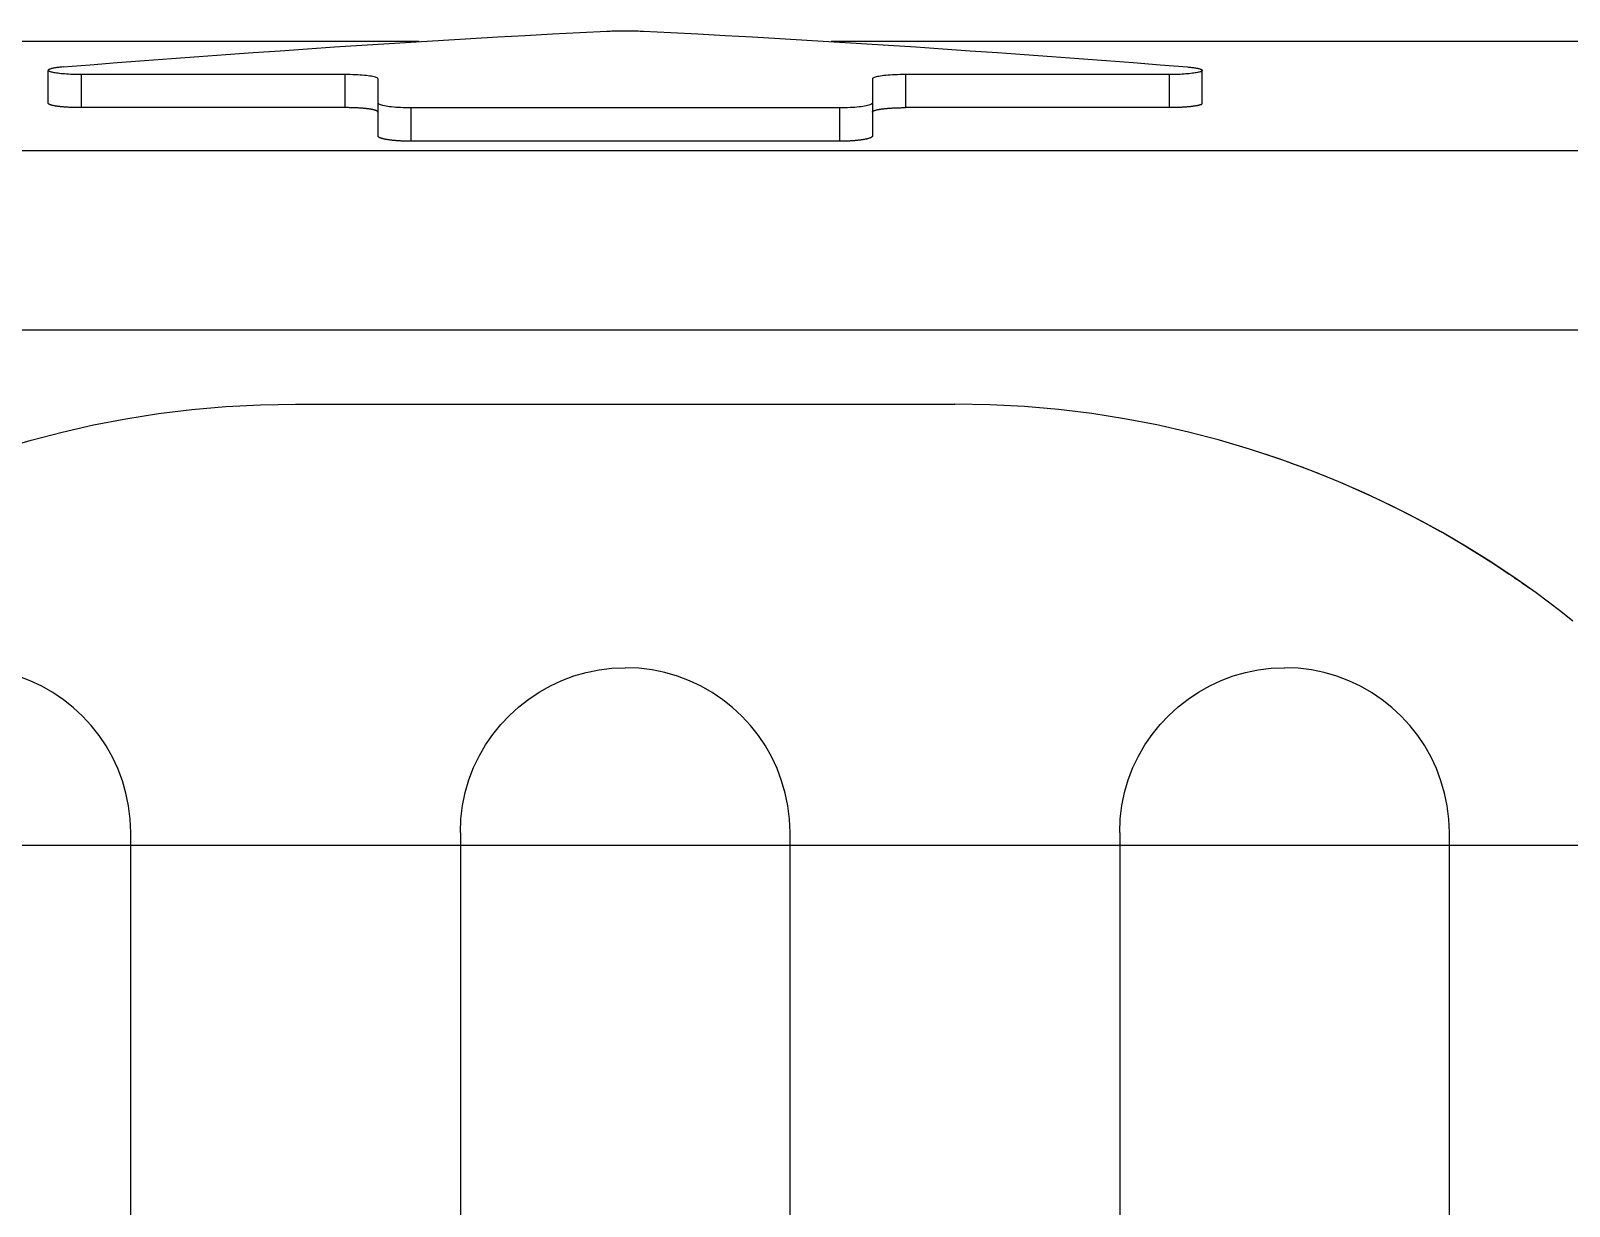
# Model space of a CAD drawing. Header units: inches. Extents: x 0 to 77285, y -118 to 40065.
# Drawn here: x 13414.133 to 13418.8, y 31682.37 to 31685.937 of the extents above; entities that cross this region are included whole.
import ezdxf

# ---------------------------------------------------------------- set-up
doc = ezdxf.new("R2010")
doc.units = ezdxf.units.IN
doc.header["$LTSCALE"] = 5
doc.header["$MEASUREMENT"] = 0
doc.layers.add('55', color=5, linetype='Continuous')

# ---------------------------------------------------------------- blocks, each defined once
blk = doc.blocks.new('A$C8682869c')
blk.add_line((-1170, -40.5), (-9230, -40.5))
blk = doc.blocks.new('A$Ce961e380')
for p, q in [((-254.1541, -17.6614), (-253.3541, -17.6614)), ((-254.1541, -17.6614), (-254.1541, -17.7618)), ((-253.3541, -17.6614), (-253.3541, -17.7618)), ((-253.2541, -17.6746), (-253.2541, -17.8479)), ((-251.7541, -17.6746), (-251.7541, -17.8478)), ((-251.6541, -17.6614), (-250.8541, -17.6614)), ((-251.6541, -17.6614), (-251.6541, -17.7617)), ((-250.8541, -17.6614), (-250.8541, -17.7617)), ((-253.1541, -17.7626), (-251.8541, -17.7626)), ((-253.1541, -17.7626), (-253.1541, -17.8638)), ((-251.8541, -17.7626), (-251.8541, -17.8637)), ((-246.0041, -17.8914), (-258.0041, -17.8914)), ((-246.0041, -18.4357), (-258.0041, -18.4357)), ((-251.5041, -18.6612), (-253.5041, -18.6612)), ((-254.7953, -18.9535), (-254.7957, -18.9535)), ((-255.0041, -23.3612), (-255.0041, -19.9612)), ((-254.0041, -19.9612), (-254.0041, -23.3612)), ((-253.0041, -23.3612), (-253.0041, -19.9612)), ((-252.0041, -19.9612), (-252.0041, -23.3612)), ((-251.0041, -23.3612), (-251.0041, -19.9612))]:
    blk.add_line(p, q)
for points in [[(-252.5596, -17.5298), (-252.6423, -17.534), (-252.7249, -17.5383), (-252.8075, -17.5428), (-252.8902, -17.5474), (-252.9728, -17.5522), (-253.0553, -17.557), (-253.1379, -17.562), (-253.2205, -17.5671), (-253.303, -17.5724), (-253.3855, -17.5777), (-253.468, -17.5832), (-253.5505, -17.5889), (-253.633, -17.5946), (-253.7154, -17.6005), (-253.7978, -17.6065), (-253.8802, -17.6126), (-253.9626, -17.6188), (-254.045, -17.6252), (-254.1273, -17.6317), (-254.2096, -17.6383)], [(-252.4487, -17.5298), (-252.4534, -17.5295), (-252.4584, -17.5293), (-252.4636, -17.5291), (-252.469, -17.529), (-252.4745, -17.5288), (-252.4803, -17.5287), (-252.4861, -17.5286), (-252.4921, -17.5285), (-252.4981, -17.5285), (-252.5041, -17.5285), (-252.5102, -17.5285), (-252.5162, -17.5285), (-252.5221, -17.5286), (-252.528, -17.5287), (-252.5337, -17.5288), (-252.5393, -17.529), (-252.5447, -17.5291), (-252.5499, -17.5293), (-252.5549, -17.5295), (-252.5596, -17.5298)], [(-250.7987, -17.6383), (-250.881, -17.6317), (-250.9633, -17.6252), (-251.0456, -17.6188), (-251.128, -17.6126), (-251.2104, -17.6065), (-251.2928, -17.6005), (-251.3753, -17.5946), (-251.4577, -17.5889), (-251.5402, -17.5832), (-251.6227, -17.5777), (-251.7052, -17.5724), (-251.7878, -17.5671), (-251.8703, -17.562), (-251.9529, -17.557), (-252.0355, -17.5522), (-252.1181, -17.5474), (-252.2007, -17.5428), (-252.2834, -17.5383), (-252.366, -17.534), (-252.4487, -17.5298)], [(-258.0041, -17.5612), (-257.7604, -17.5612), (-257.5166, -17.5612), (-257.2728, -17.5612), (-257.029, -17.5613), (-256.7853, -17.5613), (-256.5415, -17.5613), (-256.2977, -17.5613), (-256.054, -17.5613), (-255.8102, -17.5613), (-255.5664, -17.5614), (-255.3226, -17.5614), (-255.0789, -17.5614), (-254.8351, -17.5614), (-254.5913, -17.5614), (-254.3475, -17.5614), (-254.1038, -17.5614), (-253.86, -17.5614), (-253.6162, -17.5614), (-253.3725, -17.5614), (-253.1287, -17.5615)], [(-251.8794, -17.5615), (-251.5856, -17.5615), (-251.2919, -17.5615), (-250.9981, -17.5615), (-250.7044, -17.5615), (-250.4106, -17.5614), (-250.1168, -17.5614), (-249.8231, -17.5614), (-249.5293, -17.5614), (-249.2355, -17.5614), (-248.9418, -17.5614), (-248.648, -17.5614), (-248.3542, -17.5614), (-248.0605, -17.5613), (-247.7667, -17.5613), (-247.4729, -17.5613), (-247.1792, -17.5613), (-246.8854, -17.5613), (-246.5917, -17.5612), (-246.2979, -17.5612), (-246.0041, -17.5612)], [(-254.2096, -17.6383), (-254.2127, -17.6386), (-254.2158, -17.6389), (-254.219, -17.6392), (-254.2222, -17.6396), (-254.2253, -17.64), (-254.2284, -17.6404), (-254.2314, -17.6408), (-254.2343, -17.6413), (-254.2371, -17.6417), (-254.2397, -17.6423), (-254.2422, -17.6428), (-254.2446, -17.6434), (-254.2467, -17.6439), (-254.2486, -17.6445), (-254.2503, -17.6452), (-254.2517, -17.6458), (-254.2528, -17.6465), (-254.2537, -17.6472), (-254.2542, -17.6479), (-254.2543, -17.6486)], [(-250.7987, -17.6383), (-250.7956, -17.6386), (-250.7924, -17.6389), (-250.7893, -17.6392), (-250.7861, -17.6396), (-250.783, -17.64), (-250.7799, -17.6404), (-250.7769, -17.6408), (-250.774, -17.6413), (-250.7712, -17.6417), (-250.7685, -17.6423), (-250.766, -17.6428), (-250.7637, -17.6434), (-250.7616, -17.6439), (-250.7596, -17.6445), (-250.758, -17.6452), (-250.7566, -17.6458), (-250.7554, -17.6465), (-250.7546, -17.6472), (-250.7541, -17.6479), (-250.7539, -17.6486)], [(-254.2498, -17.6523), (-254.2503, -17.6521), (-254.2507, -17.6519), (-254.2511, -17.6517), (-254.2515, -17.6515), (-254.2518, -17.6513), (-254.2521, -17.6511), (-254.2524, -17.651), (-254.2527, -17.6508), (-254.253, -17.6506), (-254.2532, -17.6504), (-254.2534, -17.6502), (-254.2536, -17.65), (-254.2538, -17.6499), (-254.2539, -17.6497), (-254.254, -17.6495), (-254.2541, -17.6493), (-254.2542, -17.6492), (-254.2543, -17.649), (-254.2543, -17.6488), (-254.2543, -17.6486)], [(-254.2541, -17.749), (-254.2541, -17.744), (-254.2541, -17.7389), (-254.2541, -17.7339), (-254.2541, -17.7289), (-254.2542, -17.7239), (-254.2542, -17.7189), (-254.2542, -17.7139), (-254.2542, -17.7088), (-254.2542, -17.7038), (-254.2542, -17.6988), (-254.2542, -17.6938), (-254.2542, -17.6888), (-254.2543, -17.6838), (-254.2543, -17.6787), (-254.2543, -17.6737), (-254.2543, -17.6687), (-254.2543, -17.6637), (-254.2543, -17.6587), (-254.2543, -17.6536), (-254.2543, -17.6486)], [(-254.2498, -17.6523), (-254.2479, -17.653), (-254.2455, -17.6537), (-254.2429, -17.6544), (-254.2399, -17.6551), (-254.2365, -17.6558), (-254.2328, -17.6564), (-254.2289, -17.657), (-254.2246, -17.6576), (-254.22, -17.6582), (-254.2152, -17.6587), (-254.2101, -17.6592), (-254.2048, -17.6596), (-254.1992, -17.66), (-254.1933, -17.6604), (-254.1873, -17.6607), (-254.181, -17.6609), (-254.1746, -17.6611), (-254.1679, -17.6613), (-254.1611, -17.6614), (-254.1541, -17.6614)], [(-253.3541, -17.6614), (-253.3458, -17.6614), (-253.3377, -17.6616), (-253.3299, -17.6618), (-253.3223, -17.6621), (-253.3149, -17.6624), (-253.3079, -17.6629), (-253.3012, -17.6634), (-253.2948, -17.6639), (-253.2888, -17.6646), (-253.2832, -17.6652), (-253.278, -17.666), (-253.2732, -17.6668), (-253.269, -17.6676), (-253.2652, -17.6685), (-253.2619, -17.6694), (-253.2592, -17.6704), (-253.257, -17.6714), (-253.2554, -17.6724), (-253.2545, -17.6735), (-253.2541, -17.6746)], [(-251.7541, -17.6746), (-251.7538, -17.6735), (-251.7528, -17.6724), (-251.7512, -17.6713), (-251.749, -17.6703), (-251.7462, -17.6694), (-251.7428, -17.6684), (-251.739, -17.6675), (-251.7346, -17.6667), (-251.7298, -17.6659), (-251.7246, -17.6652), (-251.7189, -17.6645), (-251.7129, -17.6639), (-251.7065, -17.6633), (-251.6998, -17.6628), (-251.6927, -17.6624), (-251.6855, -17.662), (-251.6779, -17.6618), (-251.6702, -17.6616), (-251.6622, -17.6614), (-251.6541, -17.6614)], [(-250.8541, -17.6614), (-250.8471, -17.6614), (-250.8403, -17.6613), (-250.8337, -17.6611), (-250.8272, -17.6609), (-250.821, -17.6607), (-250.8149, -17.6604), (-250.8091, -17.66), (-250.8035, -17.6596), (-250.7982, -17.6592), (-250.7931, -17.6587), (-250.7882, -17.6582), (-250.7837, -17.6576), (-250.7794, -17.657), (-250.7754, -17.6564), (-250.7718, -17.6558), (-250.7684, -17.6551), (-250.7654, -17.6544), (-250.7627, -17.6537), (-250.7604, -17.653), (-250.7584, -17.6523)], [(-250.7584, -17.6523), (-250.758, -17.6521), (-250.7576, -17.6519), (-250.7572, -17.6517), (-250.7568, -17.6515), (-250.7564, -17.6513), (-250.7561, -17.6511), (-250.7558, -17.651), (-250.7555, -17.6508), (-250.7553, -17.6506), (-250.755, -17.6504), (-250.7548, -17.6502), (-250.7547, -17.65), (-250.7545, -17.6499), (-250.7544, -17.6497), (-250.7542, -17.6495), (-250.7541, -17.6493), (-250.7541, -17.6492), (-250.754, -17.649), (-250.754, -17.6488), (-250.7539, -17.6486)], [(-250.7542, -17.7489), (-250.7542, -17.7439), (-250.7542, -17.7389), (-250.7542, -17.7339), (-250.7542, -17.7289), (-250.7542, -17.7239), (-250.7541, -17.7188), (-250.7541, -17.7138), (-250.7541, -17.7088), (-250.7541, -17.7038), (-250.7541, -17.6988), (-250.754, -17.6938), (-250.754, -17.6887), (-250.754, -17.6837), (-250.754, -17.6787), (-250.754, -17.6737), (-250.754, -17.6687), (-250.754, -17.6637), (-250.754, -17.6587), (-250.7539, -17.6536), (-250.7539, -17.6486)], [(-254.2498, -17.7526), (-254.2502, -17.7525), (-254.2506, -17.7523), (-254.2509, -17.7522), (-254.2512, -17.752), (-254.2515, -17.7518), (-254.2518, -17.7517), (-254.2521, -17.7515), (-254.2524, -17.7513), (-254.2526, -17.7512), (-254.2528, -17.751), (-254.253, -17.7509), (-254.2532, -17.7507), (-254.2534, -17.7505), (-254.2535, -17.7504), (-254.2537, -17.7502), (-254.2538, -17.75), (-254.2539, -17.7499), (-254.254, -17.7497), (-254.254, -17.7495), (-254.2541, -17.7494), (-254.2541, -17.7493), (-254.2541, -17.7493), (-254.2541, -17.7493), (-254.2541, -17.7493), (-254.2541, -17.7493), (-254.2541, -17.7492), (-254.2541, -17.7492), (-254.2541, -17.7492), (-254.2541, -17.7492), (-254.2541, -17.7492), (-254.2541, -17.7492), (-254.2541, -17.7491), (-254.2541, -17.7491), (-254.2541, -17.7491), (-254.2541, -17.7491), (-254.2541, -17.7491), (-254.2541, -17.749), (-254.2541, -17.749), (-254.2541, -17.749), (-254.2541, -17.749)], [(-254.2498, -17.7526), (-254.249, -17.753), (-254.2482, -17.7533), (-254.2472, -17.7536), (-254.2462, -17.7539), (-254.2451, -17.7542), (-254.2439, -17.7546), (-254.2427, -17.7549), (-254.2414, -17.7552), (-254.2401, -17.7555), (-254.2387, -17.7558), (-254.2372, -17.756), (-254.2357, -17.7563), (-254.2341, -17.7566), (-254.2324, -17.7569), (-254.2307, -17.7572), (-254.229, -17.7574), (-254.2272, -17.7577), (-254.2253, -17.7579), (-254.2234, -17.7582), (-254.2215, -17.7584), (-254.2197, -17.7586), (-254.2179, -17.7588), (-254.2161, -17.759), (-254.2142, -17.7592), (-254.2122, -17.7594), (-254.2103, -17.7595), (-254.2083, -17.7597), (-254.2063, -17.7599), (-254.2042, -17.76), (-254.2021, -17.7602), (-254.2, -17.7603), (-254.1979, -17.7605), (-254.1957, -17.7606), (-254.1935, -17.7607), (-254.1913, -17.7609), (-254.1891, -17.761), (-254.1869, -17.7611), (-254.1846, -17.7612), (-254.1823, -17.7613), (-254.1801, -17.7613), (-254.1788, -17.7614), (-254.1775, -17.7614), (-254.1762, -17.7615), (-254.175, -17.7615), (-254.1737, -17.7615), (-254.1724, -17.7616), (-254.1711, -17.7616), (-254.1698, -17.7616), (-254.1685, -17.7617), (-254.1672, -17.7617), (-254.1659, -17.7617), (-254.1646, -17.7617), (-254.1633, -17.7617), (-254.162, -17.7618), (-254.1607, -17.7618), (-254.1594, -17.7618), (-254.1581, -17.7618), (-254.1567, -17.7618), (-254.1554, -17.7618), (-254.1541, -17.7618)], [(-254.1541, -17.7618), (-254.1141, -17.7618), (-254.0741, -17.7618), (-254.0341, -17.7618), (-253.9941, -17.7618), (-253.9541, -17.7618), (-253.9141, -17.7618), (-253.8741, -17.7618), (-253.8341, -17.7618), (-253.7941, -17.7618), (-253.7541, -17.7618), (-253.7141, -17.7618), (-253.6741, -17.7618), (-253.6341, -17.7618), (-253.5941, -17.7618), (-253.5541, -17.7618), (-253.5141, -17.7618), (-253.4741, -17.7618), (-253.4341, -17.7618), (-253.3941, -17.7618), (-253.3541, -17.7618)], [(-253.2541, -17.775), (-253.2542, -17.7746), (-253.2543, -17.7743), (-253.2545, -17.7739), (-253.2547, -17.7735), (-253.2551, -17.7732), (-253.2555, -17.7728), (-253.256, -17.7725), (-253.2566, -17.7721), (-253.2572, -17.7717), (-253.2579, -17.7714), (-253.2587, -17.771), (-253.2595, -17.7707), (-253.2604, -17.7703), (-253.2614, -17.77), (-253.2625, -17.7697), (-253.2636, -17.7693), (-253.2648, -17.769), (-253.266, -17.7687), (-253.2674, -17.7684), (-253.2687, -17.7681), (-253.27, -17.7678), (-253.2713, -17.7675), (-253.2727, -17.7673), (-253.2741, -17.767), (-253.2755, -17.7668), (-253.2771, -17.7665), (-253.2786, -17.7663), (-253.2802, -17.766), (-253.2819, -17.7658), (-253.2835, -17.7656), (-253.2853, -17.7654), (-253.287, -17.7651), (-253.2888, -17.7649), (-253.2907, -17.7647), (-253.2925, -17.7645), (-253.2944, -17.7643), (-253.2964, -17.7642), (-253.2983, -17.764), (-253.3003, -17.7638), (-253.3024, -17.7636), (-253.3047, -17.7635), (-253.307, -17.7633), (-253.3095, -17.7631), (-253.3119, -17.763), (-253.3144, -17.7628), (-253.3169, -17.7627), (-253.3195, -17.7626), (-253.322, -17.7624), (-253.3246, -17.7623), (-253.3273, -17.7622), (-253.3299, -17.7621), (-253.3326, -17.7621), (-253.3352, -17.762), (-253.3379, -17.7619), (-253.3406, -17.7619), (-253.3433, -17.7618), (-253.346, -17.7618), (-253.3487, -17.7618), (-253.3514, -17.7618), (-253.3541, -17.7618)], [(-253.2541, -17.7469), (-253.2538, -17.7482), (-253.2528, -17.7494), (-253.2513, -17.7506), (-253.2491, -17.7518), (-253.2464, -17.7529), (-253.2431, -17.754), (-253.2393, -17.7551), (-253.235, -17.7561), (-253.2303, -17.7571), (-253.2251, -17.7579), (-253.2195, -17.7588), (-253.2135, -17.7595), (-253.2071, -17.7602), (-253.2004, -17.7608), (-253.1933, -17.7614), (-253.186, -17.7618), (-253.1784, -17.7622), (-253.1705, -17.7624), (-253.1624, -17.7626), (-253.1541, -17.7626)], [(-251.8541, -17.7626), (-251.846, -17.7626), (-251.8381, -17.7624), (-251.8303, -17.7622), (-251.8228, -17.7618), (-251.8155, -17.7614), (-251.8085, -17.7609), (-251.8018, -17.7603), (-251.7954, -17.7596), (-251.7894, -17.7589), (-251.7837, -17.758), (-251.7785, -17.7571), (-251.7736, -17.7562), (-251.7693, -17.7552), (-251.7654, -17.7541), (-251.7621, -17.753), (-251.7593, -17.7519), (-251.7571, -17.7507), (-251.7555, -17.7494), (-251.7545, -17.7482), (-251.7541, -17.7469)], [(-251.7541, -17.775), (-251.7541, -17.7746), (-251.754, -17.7743), (-251.7538, -17.7739), (-251.7535, -17.7735), (-251.7532, -17.7732), (-251.7528, -17.7728), (-251.7523, -17.7725), (-251.7517, -17.7721), (-251.7511, -17.7718), (-251.7504, -17.7714), (-251.7497, -17.7711), (-251.7488, -17.7707), (-251.7479, -17.7704), (-251.747, -17.77), (-251.746, -17.7697), (-251.7449, -17.7694), (-251.7437, -17.769), (-251.7425, -17.7687), (-251.7412, -17.7684), (-251.7398, -17.7681), (-251.7386, -17.7678), (-251.7373, -17.7676), (-251.7359, -17.7673), (-251.7345, -17.7671), (-251.7331, -17.7668), (-251.7316, -17.7666), (-251.73, -17.7663), (-251.7284, -17.7661), (-251.7268, -17.7658), (-251.7251, -17.7656), (-251.7234, -17.7654), (-251.7217, -17.7652), (-251.7199, -17.765), (-251.718, -17.7648), (-251.7162, -17.7646), (-251.7143, -17.7644), (-251.7123, -17.7642), (-251.7104, -17.764), (-251.7084, -17.7638), (-251.7064, -17.7637), (-251.704, -17.7635), (-251.7017, -17.7633), (-251.6992, -17.7631), (-251.6968, -17.763), (-251.6943, -17.7628), (-251.6917, -17.7627), (-251.6892, -17.7626), (-251.6865, -17.7624), (-251.6839, -17.7623), (-251.6813, -17.7622), (-251.6786, -17.7621), (-251.6759, -17.762), (-251.6732, -17.762), (-251.6705, -17.7619), (-251.6678, -17.7619), (-251.665, -17.7618), (-251.6623, -17.7618), (-251.6596, -17.7617), (-251.6568, -17.7617), (-251.6541, -17.7617)], [(-251.6541, -17.7617), (-251.6141, -17.7617), (-251.5741, -17.7617), (-251.5341, -17.7617), (-251.4941, -17.7617), (-251.4541, -17.7617), (-251.4141, -17.7617), (-251.3741, -17.7617), (-251.3341, -17.7617), (-251.2941, -17.7617), (-251.2541, -17.7617), (-251.2141, -17.7617), (-251.1741, -17.7617), (-251.1341, -17.7617), (-251.0941, -17.7617), (-251.0541, -17.7617), (-251.0141, -17.7617), (-250.9741, -17.7617), (-250.9341, -17.7617), (-250.8941, -17.7617), (-250.8541, -17.7617)], [(-250.8541, -17.7617), (-250.8515, -17.7617), (-250.8488, -17.7617), (-250.8461, -17.7617), (-250.8434, -17.7617), (-250.8407, -17.7616), (-250.8381, -17.7616), (-250.8354, -17.7615), (-250.8327, -17.7614), (-250.8301, -17.7614), (-250.8275, -17.7613), (-250.8249, -17.7612), (-250.8223, -17.7611), (-250.8197, -17.7609), (-250.8172, -17.7608), (-250.8147, -17.7607), (-250.8122, -17.7605), (-250.8098, -17.7604), (-250.8074, -17.7602), (-250.805, -17.7601), (-250.8027, -17.7599), (-250.8007, -17.7597), (-250.7987, -17.7596), (-250.7968, -17.7594), (-250.7949, -17.7592), (-250.793, -17.759), (-250.7911, -17.7588), (-250.7893, -17.7586), (-250.7875, -17.7584), (-250.7857, -17.7582), (-250.784, -17.758), (-250.7823, -17.7578), (-250.7807, -17.7576), (-250.7791, -17.7573), (-250.7775, -17.7571), (-250.776, -17.7569), (-250.7745, -17.7566), (-250.7731, -17.7564), (-250.7717, -17.7561), (-250.7704, -17.7559), (-250.7692, -17.7556), (-250.7685, -17.7555), (-250.7678, -17.7553), (-250.7672, -17.7552), (-250.7665, -17.7551), (-250.7659, -17.7549), (-250.7653, -17.7548), (-250.7647, -17.7546), (-250.7641, -17.7545), (-250.7636, -17.7543), (-250.763, -17.7542), (-250.7625, -17.754), (-250.762, -17.7539), (-250.7615, -17.7537), (-250.761, -17.7535), (-250.7605, -17.7534), (-250.7601, -17.7532), (-250.7596, -17.7531), (-250.7592, -17.7529), (-250.7588, -17.7528), (-250.7584, -17.7526)], [(-250.7584, -17.7526), (-250.758, -17.7524), (-250.7576, -17.7522), (-250.7573, -17.7521), (-250.7569, -17.7519), (-250.7566, -17.7517), (-250.7563, -17.7515), (-250.756, -17.7513), (-250.7557, -17.7512), (-250.7555, -17.751), (-250.7553, -17.7508), (-250.7551, -17.7506), (-250.7549, -17.7504), (-250.7547, -17.7502), (-250.7546, -17.75), (-250.7545, -17.7499), (-250.7544, -17.7497), (-250.7543, -17.7495), (-250.7542, -17.7493), (-250.7542, -17.7491), (-250.7542, -17.7489)], [(-253.2541, -17.8479), (-253.2541, -17.8483), (-253.254, -17.8487), (-253.2538, -17.8491), (-253.2535, -17.8495), (-253.2532, -17.85), (-253.2528, -17.8504), (-253.2523, -17.8508), (-253.2518, -17.8512), (-253.2511, -17.8516), (-253.2505, -17.852), (-253.2497, -17.8525), (-253.2489, -17.8529), (-253.248, -17.8533), (-253.247, -17.8537), (-253.246, -17.8541), (-253.2449, -17.8545), (-253.2438, -17.8548), (-253.2425, -17.8552), (-253.2413, -17.8556), (-253.2399, -17.856), (-253.2387, -17.8563), (-253.2374, -17.8566), (-253.236, -17.8569), (-253.2346, -17.8572), (-253.2332, -17.8575), (-253.2317, -17.8578), (-253.2302, -17.8581), (-253.2286, -17.8584), (-253.227, -17.8587), (-253.2253, -17.859), (-253.2236, -17.8592), (-253.2218, -17.8595), (-253.22, -17.8598), (-253.2182, -17.86), (-253.2164, -17.8603), (-253.2145, -17.8605), (-253.2125, -17.8607), (-253.2106, -17.8609), (-253.2086, -17.8612), (-253.2066, -17.8614), (-253.2043, -17.8616), (-253.2019, -17.8618), (-253.1994, -17.862), (-253.197, -17.8622), (-253.1944, -17.8624), (-253.1919, -17.8626), (-253.1893, -17.8627), (-253.1867, -17.8629), (-253.1841, -17.863), (-253.1814, -17.8631), (-253.1787, -17.8632), (-253.176, -17.8634), (-253.1733, -17.8634), (-253.1706, -17.8635), (-253.1678, -17.8636), (-253.1651, -17.8637), (-253.1623, -17.8637), (-253.1596, -17.8637), (-253.1569, -17.8637), (-253.1541, -17.8638)], [(-253.1541, -17.8638), (-253.0891, -17.8638), (-253.0241, -17.8638), (-252.9591, -17.8638), (-252.8941, -17.8638), (-252.8291, -17.8638), (-252.7641, -17.8638), (-252.6991, -17.8638), (-252.6341, -17.8638), (-252.5691, -17.8638), (-252.5041, -17.8637), (-252.4391, -17.8637), (-252.3741, -17.8637), (-252.3091, -17.8637), (-252.2441, -17.8637), (-252.1791, -17.8637), (-252.1141, -17.8637), (-252.0491, -17.8637), (-251.9841, -17.8637), (-251.9191, -17.8637), (-251.8541, -17.8637)], [(-251.8541, -17.8637), (-251.8514, -17.8637), (-251.8487, -17.8637), (-251.846, -17.8637), (-251.8433, -17.8636), (-251.8406, -17.8636), (-251.8379, -17.8635), (-251.8353, -17.8634), (-251.8326, -17.8634), (-251.8299, -17.8633), (-251.8273, -17.8631), (-251.8247, -17.863), (-251.8221, -17.8629), (-251.8195, -17.8627), (-251.8169, -17.8626), (-251.8144, -17.8624), (-251.8119, -17.8622), (-251.8095, -17.8621), (-251.8071, -17.8619), (-251.8047, -17.8616), (-251.8024, -17.8614), (-251.8004, -17.8612), (-251.7984, -17.861), (-251.7964, -17.8608), (-251.7945, -17.8606), (-251.7926, -17.8603), (-251.7907, -17.8601), (-251.7889, -17.8598), (-251.7871, -17.8596), (-251.7853, -17.8593), (-251.7836, -17.8591), (-251.7819, -17.8588), (-251.7803, -17.8585), (-251.7787, -17.8582), (-251.7771, -17.8579), (-251.7756, -17.8576), (-251.7742, -17.8573), (-251.7727, -17.857), (-251.7714, -17.8567), (-251.7701, -17.8564), (-251.7688, -17.8561), (-251.7674, -17.8557), (-251.7661, -17.8553), (-251.7648, -17.8549), (-251.7637, -17.8546), (-251.7625, -17.8542), (-251.7615, -17.8538), (-251.7605, -17.8533), (-251.7596, -17.8529), (-251.7587, -17.8525), (-251.7579, -17.8521), (-251.7572, -17.8517), (-251.7566, -17.8513), (-251.756, -17.8508), (-251.7555, -17.8504), (-251.7551, -17.85), (-251.7547, -17.8496), (-251.7545, -17.8491), (-251.7543, -17.8487), (-251.7542, -17.8483), (-251.7541, -17.8478)], [(-255.3791, -19.3193), (-255.3424, -19.2903), (-255.3051, -19.2619), (-255.2675, -19.2341), (-255.1999, -19.1865), (-255.13, -19.14), (-255.0576, -19.0949), (-254.983, -19.0512), (-254.906, -19.0091), (-254.8268, -18.9687), (-254.7453, -18.9302), (-254.6617, -18.8937), (-254.576, -18.8593), (-254.4881, -18.8272), (-254.3983, -18.7975), (-254.3064, -18.7703), (-254.2125, -18.7459), (-254.1168, -18.7242), (-254.0191, -18.7055), (-253.9196, -18.6899), (-253.8184, -18.6776), (-253.7153, -18.6685), (-253.6106, -18.663), (-253.5041, -18.6612)], [(-250.61, -18.7975), (-250.7019, -18.7703), (-250.7957, -18.7459), (-250.8915, -18.7242), (-250.9891, -18.7055), (-251.0886, -18.6899), (-251.1899, -18.6776), (-251.2929, -18.6685), (-251.3977, -18.663), (-251.5041, -18.6612)], [(-254.444, -18.8122), (-254.453, -18.8152), (-254.4619, -18.8182), (-254.4709, -18.8212), (-254.4798, -18.8243), (-254.4887, -18.8274), (-254.4976, -18.8305), (-254.5065, -18.8336), (-254.5154, -18.8368), (-254.5243, -18.84), (-254.5332, -18.8432), (-254.542, -18.8464), (-254.5509, -18.8497), (-254.5597, -18.853), (-254.5685, -18.8563), (-254.5773, -18.8597), (-254.5861, -18.8631), (-254.5949, -18.8665), (-254.6036, -18.8699), (-254.6124, -18.8734), (-254.6211, -18.8769), (-254.6507, -18.8889), (-254.6801, -18.9013), (-254.7093, -18.9139), (-254.7385, -18.9269), (-254.7675, -18.9402), (-254.7963, -18.9538), (-254.825, -18.9677), (-254.8536, -18.9819), (-254.882, -18.9964), (-254.9102, -19.0111), (-254.9383, -19.0262), (-254.9662, -19.0416), (-254.9939, -19.0573), (-255.0215, -19.0732), (-255.0489, -19.0895), (-255.076, -19.106), (-255.103, -19.1228), (-255.1298, -19.1399), (-255.1565, -19.1572), (-255.1829, -19.1748), (-255.186, -19.177), (-255.1892, -19.1791), (-255.1924, -19.1813), (-255.1955, -19.1834), (-255.1987, -19.1856), (-255.2018, -19.1878), (-255.205, -19.1899), (-255.2081, -19.1921), (-255.2113, -19.1943), (-255.2144, -19.1965), (-255.2176, -19.1986), (-255.2207, -19.2008), (-255.2238, -19.203), (-255.227, -19.2052), (-255.2301, -19.2074), (-255.2332, -19.2096), (-255.2364, -19.2118), (-255.2395, -19.214), (-255.2426, -19.2162), (-255.2457, -19.2185)], [(-255.0041, -19.9612), (-255.0025, -19.9204), (-254.9976, -19.8804), (-254.9897, -19.8415), (-254.9787, -19.8037), (-254.965, -19.7671), (-254.9485, -19.732), (-254.9295, -19.6984), (-254.908, -19.6665), (-254.8841, -19.6364), (-254.8581, -19.6081), (-254.83, -19.582), (-254.7999, -19.5581), (-254.768, -19.5364), (-254.7344, -19.5173), (-254.6992, -19.5007), (-254.6626, -19.4868), (-254.6246, -19.4758), (-254.5855, -19.4678), (-254.5453, -19.4628), (-254.5041, -19.4612)], [(-254.0041, -19.9612), (-254.0058, -19.9194), (-254.0108, -19.8787), (-254.019, -19.8392), (-254.0302, -19.801), (-254.0443, -19.7642), (-254.0612, -19.7289), (-254.0806, -19.6953), (-254.1024, -19.6635), (-254.1266, -19.6335), (-254.153, -19.6055), (-254.1814, -19.5797), (-254.2116, -19.556), (-254.2436, -19.5347), (-254.2772, -19.5159), (-254.3122, -19.4997), (-254.3486, -19.4861), (-254.3861, -19.4754), (-254.4246, -19.4676), (-254.464, -19.4628), (-254.5041, -19.4612)], [(-253.0041, -19.9612), (-253.0025, -19.9204), (-252.9976, -19.8804), (-252.9897, -19.8415), (-252.9787, -19.8037), (-252.965, -19.7671), (-252.9485, -19.732), (-252.9295, -19.6984), (-252.908, -19.6665), (-252.8841, -19.6364), (-252.8581, -19.6081), (-252.83, -19.582), (-252.7999, -19.5581), (-252.768, -19.5364), (-252.7344, -19.5173), (-252.6992, -19.5007), (-252.6626, -19.4868), (-252.6246, -19.4758), (-252.5855, -19.4678), (-252.5453, -19.4628), (-252.5041, -19.4612)], [(-252.0041, -19.9612), (-252.0058, -19.9194), (-252.0108, -19.8787), (-252.019, -19.8392), (-252.0302, -19.801), (-252.0443, -19.7642), (-252.0612, -19.7289), (-252.0806, -19.6953), (-252.1024, -19.6635), (-252.1266, -19.6335), (-252.153, -19.6055), (-252.1814, -19.5797), (-252.2116, -19.556), (-252.2436, -19.5347), (-252.2772, -19.5159), (-252.3122, -19.4997), (-252.3486, -19.4861), (-252.3861, -19.4754), (-252.4246, -19.4676), (-252.464, -19.4628), (-252.5041, -19.4612)], [(-251.0041, -19.9612), (-251.0025, -19.9204), (-250.9976, -19.8804), (-250.9897, -19.8415), (-250.9787, -19.8037), (-250.965, -19.7671), (-250.9485, -19.732), (-250.9295, -19.6984), (-250.908, -19.6665), (-250.8841, -19.6364), (-250.8581, -19.6081), (-250.83, -19.582), (-250.7999, -19.5581), (-250.768, -19.5364), (-250.7344, -19.5173), (-250.6992, -19.5007), (-250.6626, -19.4868), (-250.6246, -19.4758), (-250.5855, -19.4678), (-250.5453, -19.4628), (-250.5041, -19.4612)]]:
    blk.add_lwpolyline(points)
blk = doc.blocks.new('A$C638f0059')
for p, q in [((-76.6541, -17.6614), (-76.6541, -17.7618)), ((-76.6541, -17.6614), (-75.8541, -17.6614)), ((-75.8541, -17.6614), (-75.8541, -17.7618)), ((-75.7541, -17.6746), (-75.7541, -17.8479)), ((-74.2541, -17.6746), (-74.2541, -17.8478)), ((-74.1541, -17.6614), (-74.1541, -17.7617)), ((-74.1541, -17.6614), (-73.3541, -17.6614)), ((-73.3541, -17.6614), (-73.3541, -17.7617)), ((-75.6541, -17.7626), (-75.6541, -17.8638)), ((-75.6541, -17.7626), (-74.3541, -17.7626)), ((-74.3541, -17.7626), (-74.3541, -17.8637)), ((-68.5041, -17.8914), (-80.5041, -17.8914)), ((-68.5041, -18.4357), (-80.5041, -18.4357)), ((-74.0041, -18.6612), (-76.0041, -18.6612)), ((-77.2953, -18.9535), (-77.2957, -18.9535)), ((-77.5041, -23.3612), (-77.5041, -19.9612)), ((-76.5041, -19.9612), (-76.5041, -23.3612)), ((-75.5041, -23.3612), (-75.5041, -19.9612)), ((-74.5041, -19.9612), (-74.5041, -23.3612)), ((-73.5041, -23.3612), (-73.5041, -19.9612))]:
    blk.add_line(p, q)
for points in [[(-75.0596, -17.5298), (-75.1423, -17.534), (-75.2249, -17.5383), (-75.3075, -17.5428), (-75.3902, -17.5474), (-75.4728, -17.5522), (-75.5553, -17.557), (-75.6379, -17.562), (-75.7205, -17.5671), (-75.803, -17.5724), (-75.8855, -17.5777), (-75.968, -17.5832), (-76.0505, -17.5889), (-76.133, -17.5946), (-76.2154, -17.6005), (-76.2978, -17.6065), (-76.3802, -17.6126), (-76.4626, -17.6188), (-76.545, -17.6252), (-76.6273, -17.6317), (-76.7096, -17.6383)], [(-74.9487, -17.5298), (-74.9534, -17.5295), (-74.9584, -17.5293), (-74.9636, -17.5291), (-74.969, -17.529), (-74.9745, -17.5288), (-74.9803, -17.5287), (-74.9861, -17.5286), (-74.9921, -17.5285), (-74.9981, -17.5285), (-75.0041, -17.5285), (-75.0102, -17.5285), (-75.0162, -17.5285), (-75.0221, -17.5286), (-75.028, -17.5287), (-75.0337, -17.5288), (-75.0393, -17.529), (-75.0447, -17.5291), (-75.0499, -17.5293), (-75.0549, -17.5295), (-75.0596, -17.5298)], [(-73.2987, -17.6383), (-73.381, -17.6317), (-73.4633, -17.6252), (-73.5456, -17.6188), (-73.628, -17.6126), (-73.7104, -17.6065), (-73.7928, -17.6005), (-73.8753, -17.5946), (-73.9577, -17.5889), (-74.0402, -17.5832), (-74.1227, -17.5777), (-74.2052, -17.5724), (-74.2878, -17.5671), (-74.3703, -17.562), (-74.4529, -17.557), (-74.5355, -17.5522), (-74.6181, -17.5474), (-74.7007, -17.5428), (-74.7834, -17.5383), (-74.866, -17.534), (-74.9487, -17.5298)], [(-80.5041, -17.5612), (-80.2604, -17.5612), (-80.0166, -17.5612), (-79.7728, -17.5612), (-79.529, -17.5613), (-79.2853, -17.5613), (-79.0415, -17.5613), (-78.7977, -17.5613), (-78.554, -17.5613), (-78.3102, -17.5613), (-78.0664, -17.5614), (-77.8226, -17.5614), (-77.5789, -17.5614), (-77.3351, -17.5614), (-77.0913, -17.5614), (-76.8475, -17.5614), (-76.6038, -17.5614), (-76.36, -17.5614), (-76.1162, -17.5614), (-75.8725, -17.5614), (-75.6287, -17.5615)], [(-74.3794, -17.5615), (-74.0856, -17.5615), (-73.7919, -17.5615), (-73.4981, -17.5615), (-73.2044, -17.5615), (-72.9106, -17.5614), (-72.6168, -17.5614), (-72.3231, -17.5614), (-72.0293, -17.5614), (-71.7355, -17.5614), (-71.4418, -17.5614), (-71.148, -17.5614), (-70.8542, -17.5614), (-70.5605, -17.5613), (-70.2667, -17.5613), (-69.9729, -17.5613), (-69.6792, -17.5613), (-69.3854, -17.5613), (-69.0917, -17.5612), (-68.7979, -17.5612), (-68.5041, -17.5612)], [(-76.7096, -17.6383), (-76.7127, -17.6386), (-76.7158, -17.6389), (-76.719, -17.6392), (-76.7222, -17.6396), (-76.7253, -17.64), (-76.7284, -17.6404), (-76.7314, -17.6408), (-76.7343, -17.6413), (-76.7371, -17.6417), (-76.7397, -17.6423), (-76.7422, -17.6428), (-76.7446, -17.6434), (-76.7467, -17.6439), (-76.7486, -17.6445), (-76.7503, -17.6452), (-76.7517, -17.6458), (-76.7528, -17.6465), (-76.7537, -17.6472), (-76.7542, -17.6479), (-76.7543, -17.6486)], [(-73.2987, -17.6383), (-73.2956, -17.6386), (-73.2924, -17.6389), (-73.2893, -17.6392), (-73.2861, -17.6396), (-73.283, -17.64), (-73.2799, -17.6404), (-73.2769, -17.6408), (-73.274, -17.6413), (-73.2712, -17.6417), (-73.2685, -17.6423), (-73.266, -17.6428), (-73.2637, -17.6434), (-73.2616, -17.6439), (-73.2596, -17.6445), (-73.258, -17.6452), (-73.2566, -17.6458), (-73.2554, -17.6465), (-73.2546, -17.6472), (-73.2541, -17.6479), (-73.2539, -17.6486)], [(-76.7541, -17.749), (-76.7541, -17.744), (-76.7541, -17.7389), (-76.7541, -17.7339), (-76.7541, -17.7289), (-76.7542, -17.7239), (-76.7542, -17.7189), (-76.7542, -17.7139), (-76.7542, -17.7088), (-76.7542, -17.7038), (-76.7542, -17.6988), (-76.7542, -17.6938), (-76.7542, -17.6888), (-76.7543, -17.6838), (-76.7543, -17.6787), (-76.7543, -17.6737), (-76.7543, -17.6687), (-76.7543, -17.6637), (-76.7543, -17.6587), (-76.7543, -17.6536), (-76.7543, -17.6486)], [(-76.7498, -17.6523), (-76.7503, -17.6521), (-76.7507, -17.6519), (-76.7511, -17.6517), (-76.7515, -17.6515), (-76.7518, -17.6513), (-76.7521, -17.6511), (-76.7524, -17.651), (-76.7527, -17.6508), (-76.753, -17.6506), (-76.7532, -17.6504), (-76.7534, -17.6502), (-76.7536, -17.65), (-76.7538, -17.6499), (-76.7539, -17.6497), (-76.754, -17.6495), (-76.7541, -17.6493), (-76.7542, -17.6492), (-76.7543, -17.649), (-76.7543, -17.6488), (-76.7543, -17.6486)], [(-76.7498, -17.6523), (-76.7479, -17.653), (-76.7455, -17.6537), (-76.7429, -17.6544), (-76.7399, -17.6551), (-76.7365, -17.6558), (-76.7328, -17.6564), (-76.7289, -17.657), (-76.7246, -17.6576), (-76.72, -17.6582), (-76.7152, -17.6587), (-76.7101, -17.6592), (-76.7048, -17.6596), (-76.6992, -17.66), (-76.6933, -17.6604), (-76.6873, -17.6607), (-76.681, -17.6609), (-76.6746, -17.6611), (-76.6679, -17.6613), (-76.6611, -17.6614), (-76.6541, -17.6614)], [(-75.8541, -17.6614), (-75.8458, -17.6614), (-75.8377, -17.6616), (-75.8299, -17.6618), (-75.8223, -17.6621), (-75.8149, -17.6624), (-75.8079, -17.6629), (-75.8012, -17.6634), (-75.7948, -17.6639), (-75.7888, -17.6646), (-75.7832, -17.6652), (-75.778, -17.666), (-75.7732, -17.6668), (-75.769, -17.6676), (-75.7652, -17.6685), (-75.7619, -17.6694), (-75.7592, -17.6704), (-75.757, -17.6714), (-75.7554, -17.6724), (-75.7545, -17.6735), (-75.7541, -17.6746)], [(-74.2541, -17.6746), (-74.2538, -17.6735), (-74.2528, -17.6724), (-74.2512, -17.6713), (-74.249, -17.6703), (-74.2462, -17.6694), (-74.2428, -17.6684), (-74.239, -17.6675), (-74.2346, -17.6667), (-74.2298, -17.6659), (-74.2246, -17.6652), (-74.2189, -17.6645), (-74.2129, -17.6639), (-74.2065, -17.6633), (-74.1998, -17.6628), (-74.1927, -17.6624), (-74.1855, -17.662), (-74.1779, -17.6618), (-74.1702, -17.6616), (-74.1622, -17.6614), (-74.1541, -17.6614)], [(-73.3541, -17.6614), (-73.3471, -17.6614), (-73.3403, -17.6613), (-73.3337, -17.6611), (-73.3272, -17.6609), (-73.321, -17.6607), (-73.3149, -17.6604), (-73.3091, -17.66), (-73.3035, -17.6596), (-73.2982, -17.6592), (-73.2931, -17.6587), (-73.2882, -17.6582), (-73.2837, -17.6576), (-73.2794, -17.657), (-73.2754, -17.6564), (-73.2718, -17.6558), (-73.2684, -17.6551), (-73.2654, -17.6544), (-73.2627, -17.6537), (-73.2604, -17.653), (-73.2584, -17.6523)], [(-73.2584, -17.6523), (-73.258, -17.6521), (-73.2576, -17.6519), (-73.2572, -17.6517), (-73.2568, -17.6515), (-73.2564, -17.6513), (-73.2561, -17.6511), (-73.2558, -17.651), (-73.2555, -17.6508), (-73.2553, -17.6506), (-73.255, -17.6504), (-73.2548, -17.6502), (-73.2547, -17.65), (-73.2545, -17.6499), (-73.2544, -17.6497), (-73.2542, -17.6495), (-73.2541, -17.6493), (-73.2541, -17.6492), (-73.254, -17.649), (-73.254, -17.6488), (-73.2539, -17.6486)], [(-73.2542, -17.7489), (-73.2542, -17.7439), (-73.2542, -17.7389), (-73.2542, -17.7339), (-73.2542, -17.7289), (-73.2542, -17.7239), (-73.2541, -17.7188), (-73.2541, -17.7138), (-73.2541, -17.7088), (-73.2541, -17.7038), (-73.2541, -17.6988), (-73.254, -17.6938), (-73.254, -17.6887), (-73.254, -17.6837), (-73.254, -17.6787), (-73.254, -17.6737), (-73.254, -17.6687), (-73.254, -17.6637), (-73.254, -17.6587), (-73.2539, -17.6536), (-73.2539, -17.6486)], [(-76.7498, -17.7526), (-76.7502, -17.7525), (-76.7506, -17.7523), (-76.7509, -17.7522), (-76.7512, -17.752), (-76.7515, -17.7518), (-76.7518, -17.7517), (-76.7521, -17.7515), (-76.7524, -17.7513), (-76.7526, -17.7512), (-76.7528, -17.751), (-76.753, -17.7509), (-76.7532, -17.7507), (-76.7534, -17.7505), (-76.7535, -17.7504), (-76.7537, -17.7502), (-76.7538, -17.75), (-76.7539, -17.7499), (-76.754, -17.7497), (-76.754, -17.7495), (-76.7541, -17.7494), (-76.7541, -17.7493), (-76.7541, -17.7493), (-76.7541, -17.7493), (-76.7541, -17.7493), (-76.7541, -17.7493), (-76.7541, -17.7492), (-76.7541, -17.7492), (-76.7541, -17.7492), (-76.7541, -17.7492), (-76.7541, -17.7492), (-76.7541, -17.7492), (-76.7541, -17.7491), (-76.7541, -17.7491), (-76.7541, -17.7491), (-76.7541, -17.7491), (-76.7541, -17.7491), (-76.7541, -17.749), (-76.7541, -17.749), (-76.7541, -17.749), (-76.7541, -17.749)], [(-76.7498, -17.7526), (-76.749, -17.753), (-76.7482, -17.7533), (-76.7472, -17.7536), (-76.7462, -17.7539), (-76.7451, -17.7542), (-76.7439, -17.7546), (-76.7427, -17.7549), (-76.7414, -17.7552), (-76.7401, -17.7555), (-76.7387, -17.7558), (-76.7372, -17.756), (-76.7357, -17.7563), (-76.7341, -17.7566), (-76.7324, -17.7569), (-76.7307, -17.7572), (-76.729, -17.7574), (-76.7272, -17.7577), (-76.7253, -17.7579), (-76.7234, -17.7582), (-76.7215, -17.7584), (-76.7197, -17.7586), (-76.7179, -17.7588), (-76.7161, -17.759), (-76.7142, -17.7592), (-76.7122, -17.7594), (-76.7103, -17.7595), (-76.7083, -17.7597), (-76.7063, -17.7599), (-76.7042, -17.76), (-76.7021, -17.7602), (-76.7, -17.7603), (-76.6979, -17.7605), (-76.6957, -17.7606), (-76.6935, -17.7607), (-76.6913, -17.7609), (-76.6891, -17.761), (-76.6869, -17.7611), (-76.6846, -17.7612), (-76.6823, -17.7613), (-76.6801, -17.7613), (-76.6788, -17.7614), (-76.6775, -17.7614), (-76.6762, -17.7615), (-76.675, -17.7615), (-76.6737, -17.7615), (-76.6724, -17.7616), (-76.6711, -17.7616), (-76.6698, -17.7616), (-76.6685, -17.7617), (-76.6672, -17.7617), (-76.6659, -17.7617), (-76.6646, -17.7617), (-76.6633, -17.7617), (-76.662, -17.7618), (-76.6607, -17.7618), (-76.6594, -17.7618), (-76.6581, -17.7618), (-76.6567, -17.7618), (-76.6554, -17.7618), (-76.6541, -17.7618)], [(-76.6541, -17.7618), (-76.6141, -17.7618), (-76.5741, -17.7618), (-76.5341, -17.7618), (-76.4941, -17.7618), (-76.4541, -17.7618), (-76.4141, -17.7618), (-76.3741, -17.7618), (-76.3341, -17.7618), (-76.2941, -17.7618), (-76.2541, -17.7618), (-76.2141, -17.7618), (-76.1741, -17.7618), (-76.1341, -17.7618), (-76.0941, -17.7618), (-76.0541, -17.7618), (-76.0141, -17.7618), (-75.9741, -17.7618), (-75.9341, -17.7618), (-75.8941, -17.7618), (-75.8541, -17.7618)], [(-75.7541, -17.775), (-75.7542, -17.7746), (-75.7543, -17.7743), (-75.7545, -17.7739), (-75.7547, -17.7735), (-75.7551, -17.7732), (-75.7555, -17.7728), (-75.756, -17.7725), (-75.7566, -17.7721), (-75.7572, -17.7717), (-75.7579, -17.7714), (-75.7587, -17.771), (-75.7595, -17.7707), (-75.7604, -17.7703), (-75.7614, -17.77), (-75.7625, -17.7697), (-75.7636, -17.7693), (-75.7648, -17.769), (-75.766, -17.7687), (-75.7674, -17.7684), (-75.7687, -17.7681), (-75.77, -17.7678), (-75.7713, -17.7675), (-75.7727, -17.7673), (-75.7741, -17.767), (-75.7755, -17.7668), (-75.7771, -17.7665), (-75.7786, -17.7663), (-75.7802, -17.766), (-75.7819, -17.7658), (-75.7835, -17.7656), (-75.7853, -17.7654), (-75.787, -17.7651), (-75.7888, -17.7649), (-75.7907, -17.7647), (-75.7925, -17.7645), (-75.7944, -17.7643), (-75.7964, -17.7642), (-75.7983, -17.764), (-75.8003, -17.7638), (-75.8024, -17.7636), (-75.8047, -17.7635), (-75.807, -17.7633), (-75.8095, -17.7631), (-75.8119, -17.763), (-75.8144, -17.7628), (-75.8169, -17.7627), (-75.8195, -17.7626), (-75.822, -17.7624), (-75.8246, -17.7623), (-75.8273, -17.7622), (-75.8299, -17.7621), (-75.8326, -17.7621), (-75.8352, -17.762), (-75.8379, -17.7619), (-75.8406, -17.7619), (-75.8433, -17.7618), (-75.846, -17.7618), (-75.8487, -17.7618), (-75.8514, -17.7618), (-75.8541, -17.7618)], [(-75.7541, -17.7469), (-75.7538, -17.7482), (-75.7528, -17.7494), (-75.7513, -17.7506), (-75.7491, -17.7518), (-75.7464, -17.7529), (-75.7431, -17.754), (-75.7393, -17.7551), (-75.735, -17.7561), (-75.7303, -17.7571), (-75.7251, -17.7579), (-75.7195, -17.7588), (-75.7135, -17.7595), (-75.7071, -17.7602), (-75.7004, -17.7608), (-75.6933, -17.7614), (-75.686, -17.7618), (-75.6784, -17.7622), (-75.6705, -17.7624), (-75.6624, -17.7626), (-75.6541, -17.7626)], [(-74.3541, -17.7626), (-74.346, -17.7626), (-74.3381, -17.7624), (-74.3303, -17.7622), (-74.3228, -17.7618), (-74.3155, -17.7614), (-74.3085, -17.7609), (-74.3018, -17.7603), (-74.2954, -17.7596), (-74.2894, -17.7589), (-74.2837, -17.758), (-74.2785, -17.7571), (-74.2736, -17.7562), (-74.2693, -17.7552), (-74.2654, -17.7541), (-74.2621, -17.753), (-74.2593, -17.7519), (-74.2571, -17.7507), (-74.2555, -17.7494), (-74.2545, -17.7482), (-74.2541, -17.7469)], [(-74.2541, -17.775), (-74.2541, -17.7746), (-74.254, -17.7743), (-74.2538, -17.7739), (-74.2535, -17.7735), (-74.2532, -17.7732), (-74.2528, -17.7728), (-74.2523, -17.7725), (-74.2517, -17.7721), (-74.2511, -17.7718), (-74.2504, -17.7714), (-74.2497, -17.7711), (-74.2488, -17.7707), (-74.2479, -17.7704), (-74.247, -17.77), (-74.246, -17.7697), (-74.2449, -17.7694), (-74.2437, -17.769), (-74.2425, -17.7687), (-74.2412, -17.7684), (-74.2398, -17.7681), (-74.2386, -17.7678), (-74.2373, -17.7676), (-74.2359, -17.7673), (-74.2345, -17.7671), (-74.2331, -17.7668), (-74.2316, -17.7666), (-74.23, -17.7663), (-74.2284, -17.7661), (-74.2268, -17.7658), (-74.2251, -17.7656), (-74.2234, -17.7654), (-74.2217, -17.7652), (-74.2199, -17.765), (-74.218, -17.7648), (-74.2162, -17.7646), (-74.2143, -17.7644), (-74.2123, -17.7642), (-74.2104, -17.764), (-74.2084, -17.7638), (-74.2064, -17.7637), (-74.204, -17.7635), (-74.2017, -17.7633), (-74.1992, -17.7631), (-74.1968, -17.763), (-74.1943, -17.7628), (-74.1917, -17.7627), (-74.1892, -17.7626), (-74.1865, -17.7624), (-74.1839, -17.7623), (-74.1813, -17.7622), (-74.1786, -17.7621), (-74.1759, -17.762), (-74.1732, -17.762), (-74.1705, -17.7619), (-74.1678, -17.7619), (-74.165, -17.7618), (-74.1623, -17.7618), (-74.1596, -17.7617), (-74.1568, -17.7617), (-74.1541, -17.7617)], [(-74.1541, -17.7617), (-74.1141, -17.7617), (-74.0741, -17.7617), (-74.0341, -17.7617), (-73.9941, -17.7617), (-73.9541, -17.7617), (-73.9141, -17.7617), (-73.8741, -17.7617), (-73.8341, -17.7617), (-73.7941, -17.7617), (-73.7541, -17.7617), (-73.7141, -17.7617), (-73.6741, -17.7617), (-73.6341, -17.7617), (-73.5941, -17.7617), (-73.5541, -17.7617), (-73.5141, -17.7617), (-73.4741, -17.7617), (-73.4341, -17.7617), (-73.3941, -17.7617), (-73.3541, -17.7617)], [(-73.3541, -17.7617), (-73.3515, -17.7617), (-73.3488, -17.7617), (-73.3461, -17.7617), (-73.3434, -17.7617), (-73.3407, -17.7616), (-73.3381, -17.7616), (-73.3354, -17.7615), (-73.3327, -17.7614), (-73.3301, -17.7614), (-73.3275, -17.7613), (-73.3249, -17.7612), (-73.3223, -17.7611), (-73.3197, -17.7609), (-73.3172, -17.7608), (-73.3147, -17.7607), (-73.3122, -17.7605), (-73.3098, -17.7604), (-73.3074, -17.7602), (-73.305, -17.7601), (-73.3027, -17.7599), (-73.3007, -17.7597), (-73.2987, -17.7596), (-73.2968, -17.7594), (-73.2949, -17.7592), (-73.293, -17.759), (-73.2911, -17.7588), (-73.2893, -17.7586), (-73.2875, -17.7584), (-73.2857, -17.7582), (-73.284, -17.758), (-73.2823, -17.7578), (-73.2807, -17.7576), (-73.2791, -17.7573), (-73.2775, -17.7571), (-73.276, -17.7569), (-73.2745, -17.7566), (-73.2731, -17.7564), (-73.2717, -17.7561), (-73.2704, -17.7559), (-73.2692, -17.7556), (-73.2685, -17.7555), (-73.2678, -17.7553), (-73.2672, -17.7552), (-73.2665, -17.7551), (-73.2659, -17.7549), (-73.2653, -17.7548), (-73.2647, -17.7546), (-73.2641, -17.7545), (-73.2636, -17.7543), (-73.263, -17.7542), (-73.2625, -17.754), (-73.262, -17.7539), (-73.2615, -17.7537), (-73.261, -17.7535), (-73.2605, -17.7534), (-73.2601, -17.7532), (-73.2596, -17.7531), (-73.2592, -17.7529), (-73.2588, -17.7528), (-73.2584, -17.7526)], [(-73.2584, -17.7526), (-73.258, -17.7524), (-73.2576, -17.7522), (-73.2573, -17.7521), (-73.2569, -17.7519), (-73.2566, -17.7517), (-73.2563, -17.7515), (-73.256, -17.7513), (-73.2557, -17.7512), (-73.2555, -17.751), (-73.2553, -17.7508), (-73.2551, -17.7506), (-73.2549, -17.7504), (-73.2547, -17.7502), (-73.2546, -17.75), (-73.2545, -17.7499), (-73.2544, -17.7497), (-73.2543, -17.7495), (-73.2542, -17.7493), (-73.2542, -17.7491), (-73.2542, -17.7489)], [(-75.7541, -17.8479), (-75.7541, -17.8483), (-75.754, -17.8487), (-75.7538, -17.8491), (-75.7535, -17.8495), (-75.7532, -17.85), (-75.7528, -17.8504), (-75.7523, -17.8508), (-75.7518, -17.8512), (-75.7511, -17.8516), (-75.7505, -17.852), (-75.7497, -17.8525), (-75.7489, -17.8529), (-75.748, -17.8533), (-75.747, -17.8537), (-75.746, -17.8541), (-75.7449, -17.8545), (-75.7438, -17.8548), (-75.7425, -17.8552), (-75.7413, -17.8556), (-75.7399, -17.856), (-75.7387, -17.8563), (-75.7374, -17.8566), (-75.736, -17.8569), (-75.7346, -17.8572), (-75.7332, -17.8575), (-75.7317, -17.8578), (-75.7302, -17.8581), (-75.7286, -17.8584), (-75.727, -17.8587), (-75.7253, -17.859), (-75.7236, -17.8592), (-75.7218, -17.8595), (-75.72, -17.8598), (-75.7182, -17.86), (-75.7164, -17.8603), (-75.7145, -17.8605), (-75.7125, -17.8607), (-75.7106, -17.8609), (-75.7086, -17.8612), (-75.7066, -17.8614), (-75.7043, -17.8616), (-75.7019, -17.8618), (-75.6994, -17.862), (-75.697, -17.8622), (-75.6944, -17.8624), (-75.6919, -17.8626), (-75.6893, -17.8627), (-75.6867, -17.8629), (-75.6841, -17.863), (-75.6814, -17.8631), (-75.6787, -17.8632), (-75.676, -17.8634), (-75.6733, -17.8634), (-75.6706, -17.8635), (-75.6678, -17.8636), (-75.6651, -17.8637), (-75.6623, -17.8637), (-75.6596, -17.8637), (-75.6569, -17.8637), (-75.6541, -17.8638)], [(-75.6541, -17.8638), (-75.5891, -17.8638), (-75.5241, -17.8638), (-75.4591, -17.8638), (-75.3941, -17.8638), (-75.3291, -17.8638), (-75.2641, -17.8638), (-75.1991, -17.8638), (-75.1341, -17.8638), (-75.0691, -17.8638), (-75.0041, -17.8637), (-74.9391, -17.8637), (-74.8741, -17.8637), (-74.8091, -17.8637), (-74.7441, -17.8637), (-74.6791, -17.8637), (-74.6141, -17.8637), (-74.5491, -17.8637), (-74.4841, -17.8637), (-74.4191, -17.8637), (-74.3541, -17.8637)], [(-74.3541, -17.8637), (-74.3514, -17.8637), (-74.3487, -17.8637), (-74.346, -17.8637), (-74.3433, -17.8636), (-74.3406, -17.8636), (-74.3379, -17.8635), (-74.3353, -17.8634), (-74.3326, -17.8634), (-74.3299, -17.8633), (-74.3273, -17.8631), (-74.3247, -17.863), (-74.3221, -17.8629), (-74.3195, -17.8627), (-74.3169, -17.8626), (-74.3144, -17.8624), (-74.3119, -17.8622), (-74.3095, -17.8621), (-74.3071, -17.8619), (-74.3047, -17.8616), (-74.3024, -17.8614), (-74.3004, -17.8612), (-74.2984, -17.861), (-74.2964, -17.8608), (-74.2945, -17.8606), (-74.2926, -17.8603), (-74.2907, -17.8601), (-74.2889, -17.8598), (-74.2871, -17.8596), (-74.2853, -17.8593), (-74.2836, -17.8591), (-74.2819, -17.8588), (-74.2803, -17.8585), (-74.2787, -17.8582), (-74.2771, -17.8579), (-74.2756, -17.8576), (-74.2742, -17.8573), (-74.2727, -17.857), (-74.2714, -17.8567), (-74.2701, -17.8564), (-74.2688, -17.8561), (-74.2674, -17.8557), (-74.2661, -17.8553), (-74.2648, -17.8549), (-74.2637, -17.8546), (-74.2625, -17.8542), (-74.2615, -17.8538), (-74.2605, -17.8533), (-74.2596, -17.8529), (-74.2587, -17.8525), (-74.2579, -17.8521), (-74.2572, -17.8517), (-74.2566, -17.8513), (-74.256, -17.8508), (-74.2555, -17.8504), (-74.2551, -17.85), (-74.2547, -17.8496), (-74.2545, -17.8491), (-74.2543, -17.8487), (-74.2542, -17.8483), (-74.2541, -17.8478)], [(-77.8791, -19.3193), (-77.8424, -19.2903), (-77.8051, -19.2619), (-77.7675, -19.2341), (-77.6999, -19.1865), (-77.63, -19.14), (-77.5576, -19.0949), (-77.483, -19.0512), (-77.406, -19.0091), (-77.3268, -18.9687), (-77.2453, -18.9302), (-77.1617, -18.8937), (-77.076, -18.8593), (-76.9881, -18.8272), (-76.8983, -18.7975), (-76.8064, -18.7703), (-76.7125, -18.7459), (-76.6168, -18.7242), (-76.5191, -18.7055), (-76.4196, -18.6899), (-76.3184, -18.6776), (-76.2153, -18.6685), (-76.1106, -18.663), (-76.0041, -18.6612)], [(-73.11, -18.7975), (-73.2019, -18.7703), (-73.2957, -18.7459), (-73.3915, -18.7242), (-73.4891, -18.7055), (-73.5886, -18.6899), (-73.6899, -18.6776), (-73.7929, -18.6685), (-73.8977, -18.663), (-74.0041, -18.6612)], [(-76.944, -18.8122), (-76.953, -18.8152), (-76.9619, -18.8182), (-76.9709, -18.8212), (-76.9798, -18.8243), (-76.9887, -18.8274), (-76.9976, -18.8305), (-77.0065, -18.8336), (-77.0154, -18.8368), (-77.0243, -18.84), (-77.0332, -18.8432), (-77.042, -18.8464), (-77.0509, -18.8497), (-77.0597, -18.853), (-77.0685, -18.8563), (-77.0773, -18.8597), (-77.0861, -18.8631), (-77.0949, -18.8665), (-77.1036, -18.8699), (-77.1124, -18.8734), (-77.1211, -18.8769), (-77.1507, -18.8889), (-77.1801, -18.9013), (-77.2093, -18.9139), (-77.2385, -18.9269), (-77.2675, -18.9402), (-77.2963, -18.9538), (-77.325, -18.9677), (-77.3536, -18.9819), (-77.382, -18.9964), (-77.4102, -19.0111), (-77.4383, -19.0262), (-77.4662, -19.0416), (-77.4939, -19.0573), (-77.5215, -19.0732), (-77.5489, -19.0895), (-77.576, -19.106), (-77.603, -19.1228), (-77.6298, -19.1399), (-77.6565, -19.1572), (-77.6829, -19.1748), (-77.686, -19.177), (-77.6892, -19.1791), (-77.6924, -19.1813), (-77.6955, -19.1834), (-77.6987, -19.1856), (-77.7018, -19.1878), (-77.705, -19.1899), (-77.7081, -19.1921), (-77.7113, -19.1943), (-77.7144, -19.1965), (-77.7176, -19.1986), (-77.7207, -19.2008), (-77.7238, -19.203), (-77.727, -19.2052), (-77.7301, -19.2074), (-77.7332, -19.2096), (-77.7364, -19.2118), (-77.7395, -19.214), (-77.7426, -19.2162), (-77.7457, -19.2185)], [(-77.5041, -19.9612), (-77.5025, -19.9204), (-77.4976, -19.8804), (-77.4897, -19.8415), (-77.4787, -19.8037), (-77.465, -19.7671), (-77.4485, -19.732), (-77.4295, -19.6984), (-77.408, -19.6665), (-77.3841, -19.6364), (-77.3581, -19.6081), (-77.33, -19.582), (-77.2999, -19.5581), (-77.268, -19.5364), (-77.2344, -19.5173), (-77.1992, -19.5007), (-77.1626, -19.4868), (-77.1246, -19.4758), (-77.0855, -19.4678), (-77.0453, -19.4628), (-77.0041, -19.4612)], [(-76.5041, -19.9612), (-76.5058, -19.9194), (-76.5108, -19.8787), (-76.519, -19.8392), (-76.5302, -19.801), (-76.5443, -19.7642), (-76.5612, -19.7289), (-76.5806, -19.6953), (-76.6024, -19.6635), (-76.6266, -19.6335), (-76.653, -19.6055), (-76.6814, -19.5797), (-76.7116, -19.556), (-76.7436, -19.5347), (-76.7772, -19.5159), (-76.8122, -19.4997), (-76.8486, -19.4861), (-76.8861, -19.4754), (-76.9246, -19.4676), (-76.964, -19.4628), (-77.0041, -19.4612)], [(-75.5041, -19.9612), (-75.5025, -19.9204), (-75.4976, -19.8804), (-75.4897, -19.8415), (-75.4787, -19.8037), (-75.465, -19.7671), (-75.4485, -19.732), (-75.4295, -19.6984), (-75.408, -19.6665), (-75.3841, -19.6364), (-75.3581, -19.6081), (-75.33, -19.582), (-75.2999, -19.5581), (-75.268, -19.5364), (-75.2344, -19.5173), (-75.1992, -19.5007), (-75.1626, -19.4868), (-75.1246, -19.4758), (-75.0855, -19.4678), (-75.0453, -19.4628), (-75.0041, -19.4612)], [(-74.5041, -19.9612), (-74.5058, -19.9194), (-74.5108, -19.8787), (-74.519, -19.8392), (-74.5302, -19.801), (-74.5443, -19.7642), (-74.5612, -19.7289), (-74.5806, -19.6953), (-74.6024, -19.6635), (-74.6266, -19.6335), (-74.653, -19.6055), (-74.6814, -19.5797), (-74.7116, -19.556), (-74.7436, -19.5347), (-74.7772, -19.5159), (-74.8122, -19.4997), (-74.8486, -19.4861), (-74.8861, -19.4754), (-74.9246, -19.4676), (-74.964, -19.4628), (-75.0041, -19.4612)], [(-73.5041, -19.9612), (-73.5025, -19.9204), (-73.4976, -19.8804), (-73.4897, -19.8415), (-73.4787, -19.8037), (-73.465, -19.7671), (-73.4485, -19.732), (-73.4295, -19.6984), (-73.408, -19.6665), (-73.3841, -19.6364), (-73.3581, -19.6081), (-73.33, -19.582), (-73.2999, -19.5581), (-73.268, -19.5364), (-73.2344, -19.5173), (-73.1992, -19.5007), (-73.1626, -19.4868), (-73.1246, -19.4758), (-73.0855, -19.4678), (-73.0453, -19.4628), (-73.0041, -19.4612)]]:
    blk.add_lwpolyline(points)
blk = doc.blocks.new('A$C5cd82ed8')
at = {"layer": '55'}
for name, p in [('A$Ce961e380', (189.5, 72.5)), ('A$C638f0059', (12, 72.5))]:
    blk.add_blockref(name, p, dxfattribs=at)
blk = doc.blocks.new('A$C3e1dc9d3')
blk.add_blockref('A$C5cd82ed8', (-189.5, 12.5, -2129.449))

msp = doc.modelspace()

# ---------------------------------------------------------------- block references
msp.add_blockref('A$C8682869c', (22064.6497809, 31723.96513729))
at = {"xscale": -1}
msp.add_blockref('A$C3e1dc9d3', (13163.43251348, 31618.46513729, 0), dxfattribs=at)

doc.saveas('drawing.dxf')
